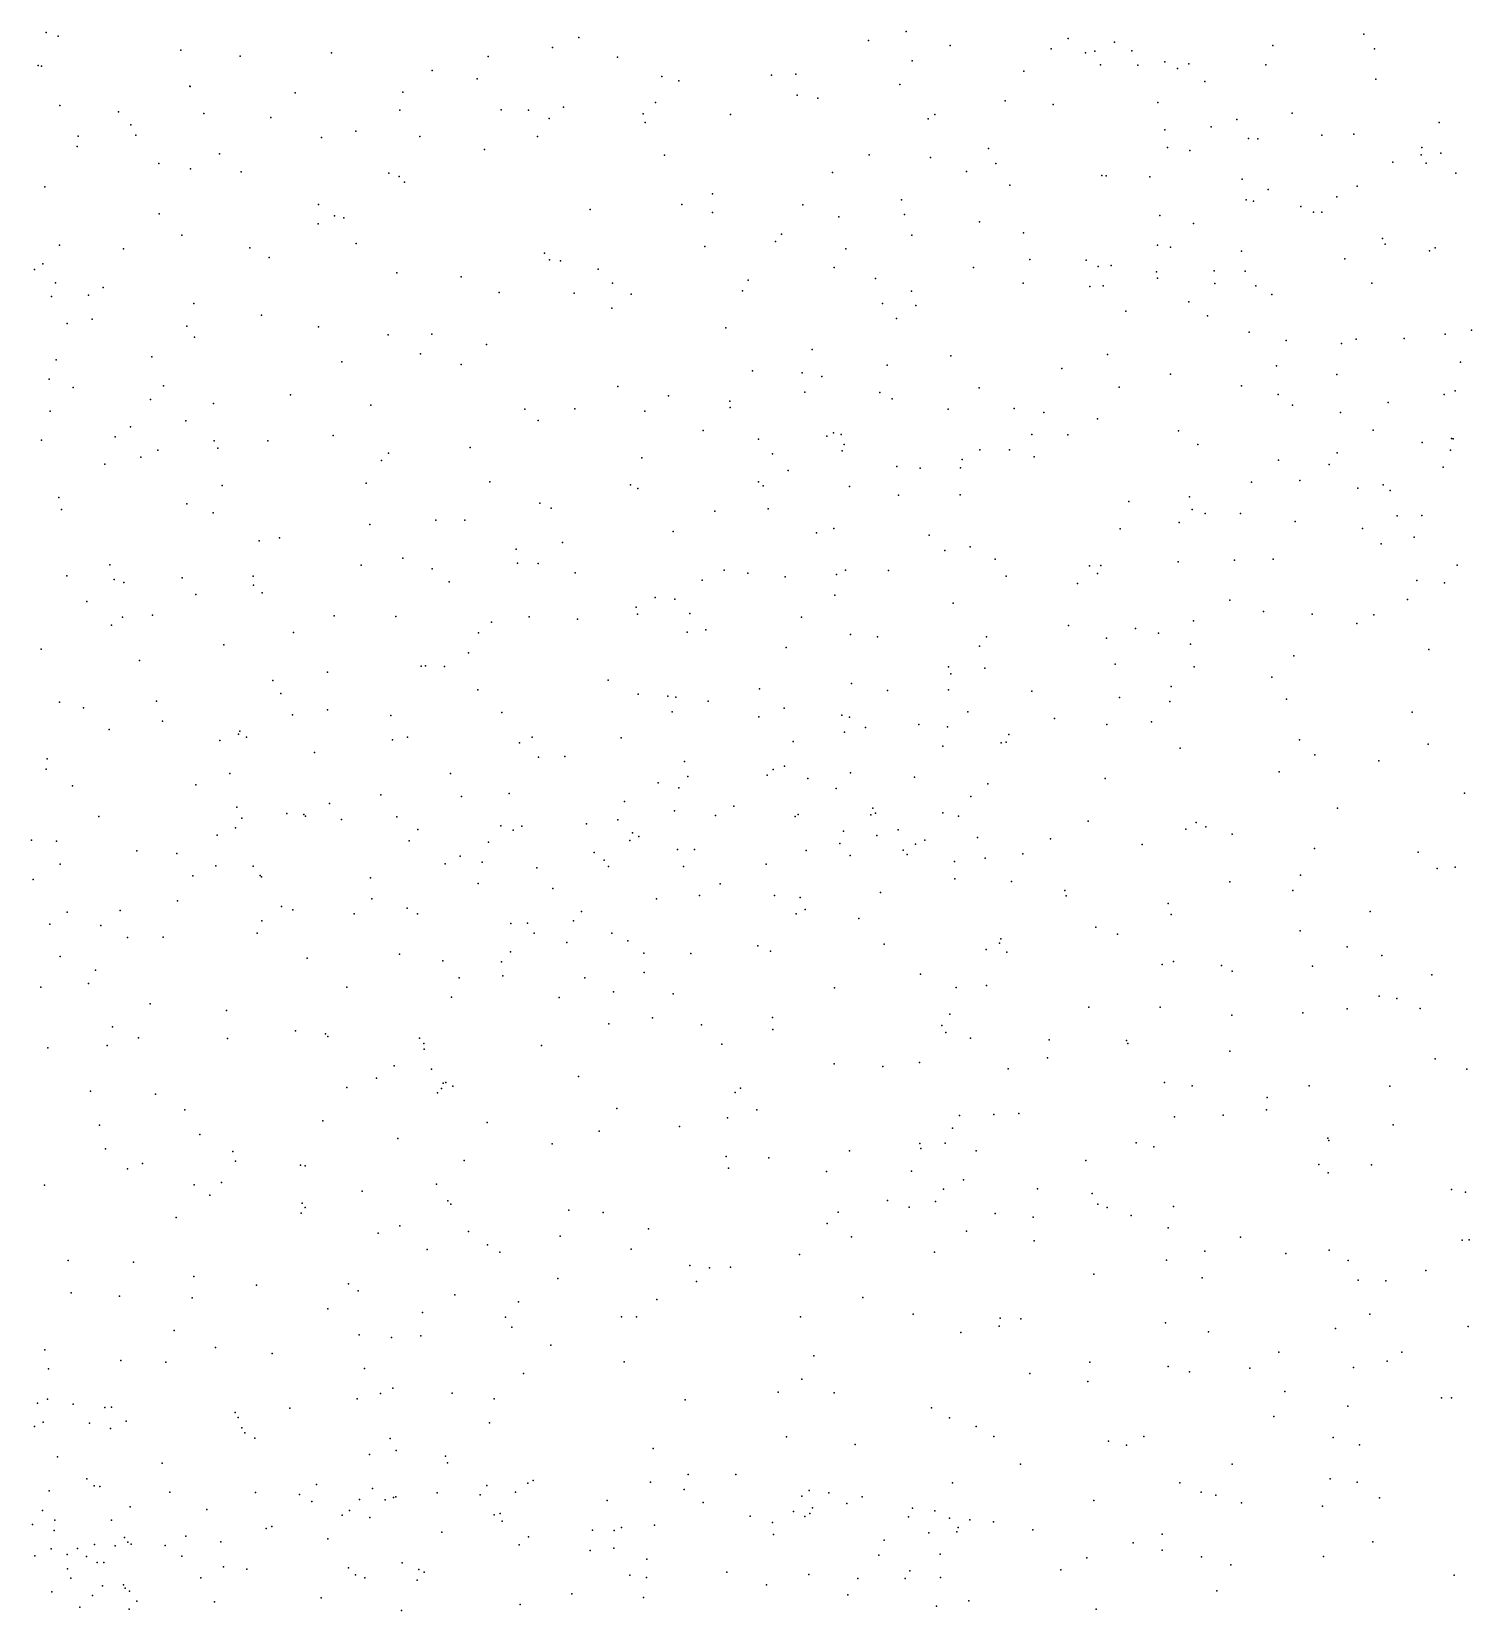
# Model space of a CAD drawing. Header units: metres. Extents: x -25 to 25, y -27.7 to 27.8.
# Drawn here: x -14.123 to -12.58, y 5.094 to 6.786 of the extents above; entities that cross this region are included whole.
import ezdxf

# ---------------------------------------------------------------- set-up
doc = ezdxf.new("R2010")
doc.units = ezdxf.units.M

msp = doc.modelspace()

# ---------------------------------------------------------------- linework, layer by layer
for p in [(-14.1077, 6.785, 18.2449), (-14.0949, 6.7812, 0.023), (-13.5366, 6.7797, 24.6609), (-13.2261, 6.7764, 17.8491), (-13.1859, 6.786, 7.0475), (-13.1387, 6.7709, 17.83), (-13.0123, 6.7785, 6.9321), (-12.9625, 6.7745, 7.1014), (-12.7929, 6.7712, 17.6662), (-12.6954, 6.7832, 7.3818), (-13.9635, 6.7661, -6.6177), (-13.8999, 6.7596, 24.5134), (-13.802, 6.7631, 24.5819), (-13.634, 6.7594, 24.6396), (-13.565, 6.7689, 0.0027), (-13.4952, 6.7586, 17.9089), (-13.1793, 6.7548, 16.6915), (-13.0303, 6.7675, 24.746), (-12.9937, 6.7632, -13.8907), (-12.9836, 6.7649, 6.5787), (-12.9439, 6.7653, -13.7346), (-12.9087, 6.7537, -15.6506), (-12.6839, 6.7676, 6.0648), (-14.1163, 6.7498, -12.6278), (-14.1128, 6.7489, 13.3779), (-13.694, 6.7444, -6.3734), (-13.4479, 6.738, -5.0514), (-13.3303, 6.7391, 6.9043), (-13.3041, 6.7405, 1.4523), (-13.0598, 6.7435, -14.6635), (-12.9777, 6.7503, 1.3742), (-12.9376, 6.75, 17.7086), (-12.8949, 6.7464, 24.7481), (-12.883, 6.7513, -13.2515), (-12.8003, 6.7505, -6.2512), (-13.9539, 6.7275, 18.1595), (-13.9534, 6.7273, 10.0401), (-13.841, 6.7203, 0.0248), (-13.7254, 6.721, 24.6224), (-13.6456, 6.7353, 17.9834), (-13.4296, 6.7332, 24.7139), (-13.1927, 6.7291, -12.6402), (-12.8658, 6.7325, 6.2971), (-12.6824, 6.7351, 7.8139), (-14.093, 6.7067, 1.793), (-13.7287, 6.7018, -12.4754), (-13.62, 6.7021, 1.5119), (-13.5908, 6.7019, 6.9889), (-13.5531, 6.7049, 16.0608), (-13.4547, 6.7099, -12.5094), (-13.3028, 6.7177, 17.8547), (-13.2807, 6.7148, 24.7451), (-13.0796, 6.7119, 17.7707), (-13.0281, 6.708, -14.1348), (-12.9159, 6.7099, -15.3079), (-14.0301, 6.7, 18.2111), (-14.0171, 6.6859, 24.4694), (-13.9389, 6.6981, 1.7036), (-13.8669, 6.694, -6.5169), (-13.5686, 6.6929, 10.0245), (-13.4677, 6.6977, 1.463), (-13.4655, 6.6887, 9.7676), (-13.3741, 6.6971, -0.0205), (-13.1624, 6.6924, 6.7155), (-13.155, 6.6971, 24.765), (-12.8315, 6.6919, 17.5489), (-12.7721, 6.6985, 24.7484), (-12.6146, 6.6886, 8.03), (-14.0735, 6.6738, -4.8284), (-14.0115, 6.6751, -12.5223), (-13.8126, 6.6726, 18.0701), (-13.7759, 6.6794, 1.5583), (-13.7073, 6.6735, 18.0198), (-13.5809, 6.6735, 17.9536), (-12.9084, 6.6806, -14.9643), (-12.8589, 6.6838, -15.8215), (-12.819, 6.6714, -13.7612), (-12.809, 6.6709, -13.5937), (-12.7401, 6.6748, 17.4963), (-12.7059, 6.6762, 0.1288), (-14.0746, 6.6628, 7.0333), (-13.9219, 6.655, 24.5579), (-13.638, 6.6595, 24.6704), (-13.445, 6.6535, 24.7383), (-13.2254, 6.6539, 9.2613), (-13.1597, 6.6512, 17.7695), (-13.0976, 6.6606, 9.1704), (-12.9057, 6.6616, 17.05), (-12.8819, 6.6586, 9.0838), (-12.6339, 6.654, -4.9112), (-12.633, 6.6619, -16.1067), (-12.6128, 6.6556, 1.1485), (-13.9871, 6.6445, -0.0483), (-13.9532, 6.6389, 18.1655), (-13.8987, 6.6358, -4.9474), (-13.7405, 6.6343, -5.0192), (-13.2648, 6.6348, 17.8303), (-13.1211, 6.6361, 1.311), (-13.0897, 6.6446, 17.6801), (-12.664, 6.6461, 9.0561), (-12.6283, 6.6448, 24.7541), (-12.5966, 6.6344, 17.2099), (-14.1093, 6.6195, 24.4341), (-13.7295, 6.6305, 10.0905), (-13.7236, 6.6247, 24.6521), (-13.0746, 6.6214, -12.778), (-12.9762, 6.6319, 17.5558), (-12.9715, 6.6313, 0.0803), (-12.9247, 6.6303, 24.7875), (-12.8257, 6.6278, 24.7837), (-12.7978, 6.6169, 1.2112), (-12.7024, 6.6203, 17.4188), (-13.8157, 6.6007, -0.0741), (-13.4263, 6.6006, -6.2691), (-13.3933, 6.6122, 9.5851), (-13.2968, 6.6002, -12.5838), (-13.1907, 6.6057, -5.0051), (-12.8212, 6.6055, -4.9571), (-12.8136, 6.6043, 17.4309), (-12.7243, 6.6087, 24.7824), (-13.9866, 6.5908, 24.5484), (-13.7988, 6.5886, 24.6365), (-13.7885, 6.5864, 18.0626), (-13.5246, 6.5954, 24.7402), (-13.3936, 6.5922, 9.9727), (-13.258, 6.5874, -6.2489), (-13.1876, 6.5898, 16.7234), (-12.914, 6.5888, 17.4421), (-12.7629, 6.5984, -13.4124), (-12.7491, 6.5923, -13.8872), (-12.7404, 6.5924, 5.9825), (-13.9625, 6.5677, 15.5146), (-13.8162, 6.58, 1.4253), (-13.3194, 6.5687, 9.4446), (-13.1799, 6.5678, 17.6911), (-13.1071, 6.582, 17.6197), (-13.0599, 6.5704, -6.24), (-12.8779, 6.5802, -13.1183), (-14.0934, 6.557, 15.3208), (-14.025, 6.5532, 18.2155), (-13.8893, 6.5541, 24.6062), (-13.7753, 6.5588, -6.4423), (-13.4016, 6.5558, 16.1543), (-13.326, 6.5611, 6.7525), (-13.2507, 6.5533, 24.7933), (-12.9164, 6.557, -14.5367), (-12.9026, 6.5548, -14.3619), (-12.8263, 6.5508, -14.1963), (-12.6754, 6.5643, -13.5436), (-12.6724, 6.5583, -6.2491), (-12.6247, 6.551, 0.1992), (-12.6188, 6.5543, 24.7946), (-14.1112, 6.5371, -0.0969), (-13.8688, 6.544, 7.0133), (-13.5734, 6.5484, -12.3786), (-13.5683, 6.5415, -6.3159), (-13.5563, 6.5402, 15.8659), (-13.2629, 6.5332, 17.766), (-13.1138, 6.5331, 17.5499), (-13.0534, 6.5418, 24.8081), (-12.9929, 6.541, -12.8825), (-12.98, 6.5342, 17.4239), (-12.9661, 6.5354, 24.8109), (-12.7155, 6.5423, 17.334), (-14.1202, 6.531, -4.7465), (-14.0979, 6.5167, 10.0998), (-13.7318, 6.5275, 24.6768), (-13.663, 6.523, 18.0189), (-13.516, 6.5313, 10.1391), (-13.5007, 6.5162, 17.9268), (-13.3552, 6.5194, 9.7694), (-13.2187, 6.5214, 6.6147), (-13.0603, 6.5162, 17.4783), (-12.9176, 6.5284, -15.5997), (-12.9166, 6.5216, 6.1099), (-12.8556, 6.5294, -14.7328), (-12.8549, 6.5158, -6.2394), (-12.8225, 6.5291, -14.983), (-12.6867, 6.5162, 1.1112), (-14.102, 6.5019, 18.2409), (-14.0622, 6.5033, 13.2224), (-14.0466, 6.5116, -6.7864), (-13.622, 6.5062, 6.9284), (-13.5419, 6.5057, 1.257), (-13.4806, 6.5047, -0.1018), (-13.3613, 6.5081, 17.8322), (-13.18, 6.5076, 0.0243), (-12.9888, 6.5127, -5.0092), (-12.9747, 6.5134, 1.1893), (-12.8111, 6.5134, 24.8147), (-12.7938, 6.5042, 17.3124), (-13.9494, 6.4946, 24.596), (-13.877, 6.4821, 18.1352), (-13.5014, 6.4894, 24.7606), (-13.2113, 6.4946, 17.6466), (-13.1755, 6.4925, 9.3528), (-12.9505, 6.4863, 9.1974), (-12.883, 6.4965, 17.3213), (-14.0854, 6.4731, 24.5145), (-14.0586, 6.4779, 13.473), (-13.9569, 6.4703, 1.3715), (-13.8158, 6.4694, 24.6558), (-13.3791, 6.4685, 24.7857), (-13.1963, 6.4784, 24.8051), (-12.8628, 6.4813, -15.8193), (-12.5799, 6.466, 10.7044), (-13.9486, 6.4586, -4.8458), (-13.7411, 6.4608, -0.1717), (-13.6944, 6.4618, 10.134), (-13.6358, 6.4507, 15.702), (-12.8182, 6.4637, -15.1682), (-12.7785, 6.4547, -14.405), (-12.7191, 6.4515, -5.0438), (-12.7035, 6.4562, -16.0393), (-12.652, 6.4571, -14.1956), (-12.6079, 6.4618, 11.6115), (-14.0971, 6.434, 6.9476), (-13.9945, 6.4372, 18.2194), (-13.7908, 6.4321, -4.926), (-13.7066, 6.4405, -12.2905), (-13.2866, 6.4453, 16.4811), (-13.1381, 6.4384, 10.189), (-12.9702, 6.4399, 0.1818), (-12.5916, 6.4318, 1.0069), (-13.6629, 6.4293, 24.7301), (-13.3506, 6.4222, -0.0416), (-13.2973, 6.4201, 1.1717), (-13.2761, 6.4164, 17.639), (-13.2063, 6.4286, 9.988), (-13.0189, 6.4247, 17.3348), (-12.9026, 6.4189, 17.2527), (-12.7889, 6.4279, 0.2444), (-12.7243, 6.4185, -14.6547), (-14.1044, 6.4135, 12.9488), (-14.0788, 6.4044, 18.2412), (-13.9818, 6.4064, -6.6436), (-13.4951, 6.4054, 6.7759), (-13.2943, 6.3995, 10.1922), (-13.2141, 6.3993, 17.5175), (-13.1075, 6.404, 24.8196), (-12.9575, 6.405, 10.327), (-12.8263, 6.4064, 24.834), (-12.7871, 6.397, 10.4631), (-12.6091, 6.3969, 11.4463), (-12.5973, 6.4008, 17.2142), (-13.996, 6.3918, -12.3196), (-13.9285, 6.3874, -0.1938), (-13.8458, 6.3966, 18.1295), (-13.7598, 6.3854, 24.7055), (-13.5947, 6.3813, -0.1858), (-13.541, 6.3815, 24.7708), (-13.4405, 6.3955, 24.783), (-13.375, 6.39, 6.68), (-13.3745, 6.3829, 15.9239), (-13.2009, 6.3925, 9.5762), (-13.1409, 6.3811, 17.3951), (-13.0699, 6.3819, 1.1369), (-12.7717, 6.3856, -13.2423), (-12.669, 6.3885, -14.8821), (-14.1036, 6.379, 14.9815), (-13.9579, 6.3689, 13.3959), (-13.5804, 6.3693, 17.9845), (-13.466, 6.3792, 10.2495), (-13.0382, 6.3778, -12.8846), (-12.9809, 6.3708, 17.2568), (-12.7202, 6.3778, 17.1836), (-14.1129, 6.3481, -0.1645), (-14.0338, 6.3517, 15.1499), (-14.0174, 6.3623, 24.5953), (-13.9278, 6.3474, 1.2294), (-13.87, 6.3472, 24.6588), (-13.8, 6.3532, -6.4407), (-13.4033, 6.3584, -12.3882), (-13.3441, 6.3492, 17.6983), (-13.2708, 6.3522, -6.261), (-13.2639, 6.3558, -4.9972), (-13.2555, 6.354, 0.07), (-13.0511, 6.3541, 6.1703), (-13.0127, 6.3537, 24.8312), (-12.894, 6.3579, -13.0948), (-12.6854, 6.3588, 10.2764), (-12.6011, 6.3497, -14.723), (-12.5994, 6.3495, 11.0036), (-14.0064, 6.3299, 18.2307), (-13.9879, 6.3375, 13.0793), (-13.9236, 6.3394, 18.1872), (-13.7409, 6.3341, 6.8607), (-13.6531, 6.3401, 18.03), (-13.3291, 6.3333, 16.1063), (-13.2544, 6.3365, 10.3429), (-13.2524, 6.3434, 16.5922), (-13.1069, 6.3376, 16.9588), (-13.075, 6.3376, 17.2995), (-13.0486, 6.3301, 9.4748), (-12.8732, 6.3433, 9.3219), (-12.724, 6.3344, 9.2687), (-12.6327, 6.3454, 17.3002), (-12.6024, 6.3372, 11.1918), (-14.0447, 6.3222, 13.6017), (-13.7484, 6.3263, 1.1391), (-13.4693, 6.3291, -0.0888), (-13.3123, 6.3154, 16.2837), (-13.1959, 6.32, 6.3668), (-13.171, 6.3179, 16.8093), (-13.1277, 6.3184, 24.8226), (-13.1259, 6.3273, 9.7427), (-12.7867, 6.3267, 24.8443), (-12.7323, 6.322, -6.2679), (-12.6103, 6.319, 24.8478), (-13.9191, 6.2996, 15.2942), (-13.7648, 6.3019, 24.7191), (-13.6323, 6.3033, 24.7542), (-13.4812, 6.3003, 17.871), (-13.4734, 6.2962, 24.7848), (-13.344, 6.3034, 24.8029), (-13.3393, 6.2992, 6.5561), (-13.2466, 6.2984, 17.4576), (-12.8157, 6.3032, -15.3818), (-12.7639, 6.3049, 0.9906), (-12.7017, 6.2966, 10.8573), (-12.6746, 6.3001, 5.9138), (-14.0943, 6.2867, 14.7457), (-13.9569, 6.2797, 10.182), (-13.5785, 6.2804, 1.0738), (-13.1942, 6.2891, 17.3773), (-13.1281, 6.2896, 10.4377), (-12.947, 6.2822, 0.3194), (-12.8822, 6.2874, 5.984), (-12.6669, 6.2941, -13.3508), (-14.0914, 6.2736, 18.2514), (-13.9288, 6.2703, 6.846), (-13.6901, 6.2623, 18.0538), (-13.659, 6.2623, -0.2607), (-13.5664, 6.2752, 15.5698), (-13.3908, 6.2721, 17.7005), (-13.3338, 6.2746, 17.5904), (-12.8791, 6.2737, 17.1482), (-12.8655, 6.2694, 10.0237), (-12.8276, 6.2693, -15.6976), (-12.6595, 6.2671, 11.8725), (-12.6329, 6.2674, 17.1207), (-13.7609, 6.2578, -12.1915), (-13.4357, 6.2502, 17.7773), (-13.2819, 6.2486, 16.4431), (-13.2634, 6.2532, 24.8101), (-13.1612, 6.2462, -12.7613), (-12.9563, 6.253, 24.8381), (-12.8932, 6.2599, 9.454), (-12.769, 6.2607, -15.8462), (-12.6965, 6.2534, 24.8512), (-13.8793, 6.2402, 24.6809), (-13.8578, 6.2435, 18.1509), (-13.6038, 6.2313, 6.7297), (-13.5544, 6.2384, -4.8932), (-13.1445, 6.2298, -5.0094), (-13.1174, 6.2337, -6.2657), (-12.6768, 6.237, 0.5497), (-12.6414, 6.244, 9.3824), (-14.0395, 6.2146, 12.7343), (-13.7702, 6.2141, 13.4089), (-13.7254, 6.2214, 10.2522), (-13.6025, 6.2163, 24.77), (-13.5803, 6.2158, -6.2877), (-13.0905, 6.2204, -12.978), (-12.9892, 6.2135, 0.9997), (-12.977, 6.2137, -13.1287), (-12.8941, 6.2175, 9.8707), (-12.834, 6.2193, -5.101), (-12.7924, 6.2205, -15.5319), (-12.5952, 6.2139, 10.0582), (-14.0857, 6.2028, 24.579), (-14.0349, 6.1988, 1.1756), (-14.0245, 6.1956, 18.2449), (-13.962, 6.2005, 24.6513), (-13.8857, 6.2023, 1.1013), (-13.6938, 6.21, 24.7503), (-13.6756, 6.1963, 15.3874), (-13.5408, 6.2059, 17.9127), (-13.4045, 6.1979, -12.329), (-13.3811, 6.2088, 24.7991), (-13.3555, 6.2056, 15.6444), (-13.3154, 6.2016, 17.4855), (-13.2606, 6.2041, 0.1834), (-13.2509, 6.2088, -12.5934), (-13.2047, 6.2082, 17.3269), (-13.0787, 6.2023, 6.1171), (-13.0022, 6.1944, 17.1591), (-12.9809, 6.2052, 17.1024), (-12.6385, 6.1975, -15.1858), (-12.6088, 6.1951, -13.4697), (-13.9472, 6.1828, 14.8387), (-13.8854, 6.1928, 15.1029), (-13.8762, 6.1844, -6.3888), (-13.4549, 6.1793, -0.0073), (-13.4337, 6.1778, 17.6984), (-13.2623, 6.1818, 15.9817), (-12.6484, 6.1773, -15.9145), (-14.0643, 6.1752, -0.2073), (-13.9938, 6.1605, 10.2834), (-13.4752, 6.1692, 15.501), (-13.474, 6.1615, 17.7712), (-13.4177, 6.1622, 0.9785), (-13.1354, 6.1733, 24.8219), (-12.839, 6.1767, 17.0808), (-12.8027, 6.1644, 9.6847), (-12.7505, 6.1614, 17.0535), (-12.6846, 6.161, 9.8927), (-14.0376, 6.1496, 24.6243), (-14.0259, 6.1584, 13.7852), (-13.799, 6.1598, -0.3142), (-13.7328, 6.1591, 18.075), (-13.6302, 6.1531, -4.7792), (-13.5899, 6.1586, 10.3465), (-13.5381, 6.1561, 24.7888), (-13.4007, 6.1449, 17.5911), (-13.2981, 6.1583, 17.413), (-13.0119, 6.1495, 24.8343), (-12.9399, 6.1463, 10.7619), (-12.8777, 6.1543, 0.8757), (-12.7027, 6.1516, 11.9943), (-13.9174, 6.1286, 18.2005), (-13.8427, 6.1419, 6.7286), (-13.6442, 6.1416, 24.7729), (-13.4205, 6.1424, -6.2459), (-13.2455, 6.1398, 10.5361), (-13.2165, 6.1371, 24.8152), (-13.1071, 6.1271, 17.1859), (-13.0996, 6.1373, 0.3823), (-12.9712, 6.1358, -13.3961), (-12.9154, 6.1411, 11.8239), (-12.8809, 6.1295, 11.5151), (-14.1131, 6.124, 12.4504), (-14.0077, 6.112, 6.7024), (-13.6549, 6.1202, -12.1218), (-13.3146, 6.1257, 6.3679), (-12.7701, 6.1168, 24.8503), (-12.6256, 6.1236, 17.0385), (-13.8061, 6.0992, 18.1143), (-13.7059, 6.1057, 13.5708), (-13.7011, 6.1063, 12.951), (-13.6809, 6.1056, 15.2117), (-13.1404, 6.105, -13.3092), (-13.1379, 6.0976, 16.8392), (-13.1015, 6.1038, 10.6907), (-12.9617, 6.1078, 17.0928), (-12.8772, 6.105, 0.7003), (-12.7939, 6.0939, -6.3065), (-13.8646, 6.0905, 12.7001), (-13.8562, 6.0766, 14.7401), (-13.645, 6.0805, 17.9811), (-13.5054, 6.0908, 13.1583), (-13.4732, 6.0757, 15.371), (-13.3429, 6.0816, 24.8079), (-13.2444, 6.0873, 17.3089), (-13.2058, 6.0796, -13.1084), (-13.1403, 6.0805, -13.4886), (-13.051, 6.0789, 17.1415), (-12.9019, 6.0839, 24.8391), (-14.0934, 6.0674, 18.2737), (-14.0677, 6.0613, -4.0852), (-13.9895, 6.0683, -12.1403), (-13.8063, 6.0591, -4.558), (-13.4412, 6.0736, 17.6357), (-13.4326, 6.0727, 10.5205), (-13.398, 6.0682, 17.5468), (-13.3167, 6.0609, 0.9005), (-12.9573, 6.0722, -13.6292), (-12.9031, 6.0678, 11.2702), (-12.7783, 6.0703, -13.5598), (-13.983, 6.047, 14.0577), (-13.8436, 6.0537, 24.7362), (-13.7384, 6.0531, 15.0113), (-13.6193, 6.0561, -6.2152), (-13.4366, 6.0568, 13.5099), (-13.3439, 6.0515, 17.4519), (-13.2548, 6.0532, 15.5825), (-13.2466, 6.0511, 16.461), (-13.1722, 6.0433, 6.1918), (-13.1197, 6.0568, -5.0053), (-13.0268, 6.0497, 24.8244), (-12.9709, 6.0434, 12.0036), (-12.9229, 6.046, -5.102), (-12.6434, 6.0564, -15.6996), (-14.0402, 6.038, -6.3846), (-13.9215, 6.0262, -0.3237), (-13.9016, 6.0329, 14.4815), (-13.9002, 6.0361, -4.3926), (-13.8931, 6.0296, 18.1592), (-13.7364, 6.027, 24.7726), (-13.7204, 6.0296, 18.0285), (-13.5866, 6.0297, 12.8562), (-13.4915, 6.0291, 17.7229), (-13.3069, 6.0252, 17.3661), (-13.2519, 6.0349, -12.7798), (-13.2293, 6.0402, -13.6207), (-13.1416, 6.0407, 17.1881), (-13.0758, 6.0324, -6.276), (-12.7642, 6.0267, 17.2006), (-13.8201, 6.0134, -12.0551), (-13.6003, 6.0235, 17.9055), (-13.58, 6.0084, -0.0888), (-13.5517, 6.0091, 17.8375), (-13.1467, 6.0201, 0.5349), (-13.0841, 6.0237, 10.8507), (-13.0788, 6.0244, 0.7637), (-12.8922, 6.018, 17.0345), (-12.7477, 6.0106, -13.7343), (-12.6263, 6.0223, 24.8437), (-14.1076, 5.9954, -3.7824), (-14.1066, 6.0064, 12.3137), (-13.9107, 5.9908, 0.9933), (-13.6744, 5.9908, 10.5134), (-13.4235, 6.0036, -13.3531), (-13.3285, 5.995, 24.8123), (-13.3163, 5.9985, -12.5047), (-13.2455, 5.9913, -13.7783), (-12.7859, 5.9924, 5.9552), (-12.6791, 6.0043, 16.9995), (-14.0797, 5.9777, 18.2595), (-13.9472, 5.9785, 24.7065), (-13.4516, 5.9806, 24.808), (-13.4296, 5.9754, -13.1315), (-13.4199, 5.9875, 0.2371), (-13.3347, 5.9888, 13.0882), (-13.2911, 5.9855, 13.5759), (-13.2608, 5.9746, 0.7586), (-13.1768, 5.987, 15.8136), (-13.0982, 5.9797, 11.8635), (-12.9726, 5.9854, 17.0638), (-13.8042, 5.9587, 24.7675), (-13.7491, 5.968, -0.3134), (-13.6627, 5.9662, 13.7791), (-13.6115, 5.9694, 6.5534), (-13.4877, 5.9607, -6.1738), (-13.1164, 5.9661, 11.7048), (-12.5874, 5.9696, -6.338), (-14.0512, 5.9448, 24.6543), (-13.9032, 5.9545, 10.5343), (-13.8979, 5.9428, -6.2115), (-13.8497, 5.9478, 12.459), (-13.8315, 5.9468, 14.0173), (-13.8297, 5.9449, 18.0841), (-13.7911, 5.9416, 14.3467), (-13.7318, 5.9443, 14.6453), (-13.4948, 5.9411, 15.1611), (-13.4342, 5.9507, 13.739), (-13.3903, 5.9457, 15.2902), (-13.3707, 5.9557, 17.4542), (-13.3047, 5.9448, -4.864), (-13.3017, 5.9468, 12.9318), (-13.2239, 5.9465, 15.457), (-13.2215, 5.9537, 17.2527), (-13.2188, 5.9483, 13.2688), (-13.1467, 5.9487, 24.8148), (-13.1298, 5.9452, 17.153), (-12.7236, 5.9536, 24.8349), (-13.9245, 5.9248, 18.1496), (-13.9048, 5.9327, -4.067), (-13.7095, 5.9307, 17.9769), (-13.6205, 5.9346, 10.6693), (-13.6071, 5.93, 24.8056), (-13.5978, 5.9342, -4.6039), (-13.5285, 5.9368, -12.0923), (-13.4792, 5.9271, 10.7527), (-13.4724, 5.9234, 12.5648), (-13.2532, 5.929, 24.8155), (-13.2173, 5.9242, 10.9579), (-13.1944, 5.9303, -6.2382), (-12.9907, 5.9398, 6.0189), (-12.8859, 5.9312, 12.3147), (-12.875, 5.9382, 17.0661), (-12.8647, 5.9337, -13.9605), (-12.8364, 5.9258, -6.3149), (-14.1234, 5.9193, 11.0189), (-14.0967, 5.9181, 10.8641), (-14.0107, 5.908, 6.5859), (-13.7187, 5.9185, 14.492), (-13.6335, 5.9172, 14.8683), (-13.482, 5.9189, 17.6377), (-13.4311, 5.9093, 17.5367), (-13.4127, 5.9093, -12.9458), (-13.293, 5.9083, 12.5619), (-13.257, 5.9156, 13.7467), (-13.1891, 5.9086, 12.7729), (-13.176, 5.915, 11.1326), (-13.1659, 5.9193, 12.0963), (-13.1095, 5.9223, 12.2821), (-13.0313, 5.9207, 24.8181), (-12.933, 5.9146, 17.0211), (-12.7481, 5.9105, -5.1685), (-12.6371, 5.9065, 24.8234), (-14.0929, 5.8935, -6.2963), (-13.9676, 5.9051, 10.7611), (-13.9258, 5.8917, 10.9532), (-13.886, 5.8914, 24.7429), (-13.6801, 5.8938, 10.8148), (-13.6639, 5.902, 14.0174), (-13.6402, 5.8957, 17.8877), (-13.5819, 5.8895, 12.3737), (-13.5204, 5.906, 17.7264), (-13.5097, 5.8977, 0.8301), (-13.5048, 5.8911, -13.619), (-13.4247, 5.8911, 12.3569), (-13.3361, 5.8935, 17.3818), (-13.2459, 5.9027, 12.3875), (-13.1848, 5.9038, 16.552), (-13.134, 5.8964, 13.0915), (-13.101, 5.8999, -5.0213), (-13.0608, 5.9046, 12.4734), (-12.5974, 5.8905, 16.9833), (-14.1217, 5.877, 24.6196), (-13.9505, 5.881, 12.2494), (-13.8784, 5.8814, -3.7911), (-13.877, 5.8799, 11.1062), (-13.76, 5.879, 10.9693), (-13.6446, 5.8727, 14.2263), (-13.3854, 5.8725, -12.2144), (-13.1337, 5.8778, -14.0349), (-13.0731, 5.875, 12.8979), (-12.839, 5.8745, 16.996), (-12.7632, 5.8819, 12.4469), (-12.6166, 5.8891, -13.8176), (-13.7588, 5.8563, 17.9764), (-13.5646, 5.8674, 17.7946), (-13.4535, 5.8563, 0.3684), (-13.4074, 5.86, 11.1725), (-13.327, 5.8599, 11.3946), (-13.2996, 5.8577, 11.6725), (-13.2132, 5.8632, 16.2468), (-13.0156, 5.8655, 13.3057), (-13.0143, 5.8598, 13.6526), (-12.7712, 5.8654, 24.8084), (-14.0852, 5.842, 11.5228), (-14.0284, 5.8439, 18.1734), (-13.967, 5.8544, -11.9502), (-13.8556, 5.8483, -3.6164), (-13.8435, 5.8447, 18.0303), (-13.7776, 5.8402, -4.1916), (-13.7209, 5.8464, 11.1961), (-13.7096, 5.8405, 24.801), (-13.5339, 5.8427, 24.8207), (-13.3037, 5.8402, -12.4632), (-13.2942, 5.8449, 24.8177), (-12.905, 5.8513, 12.6627), (-12.9016, 5.8397, 13.5285), (-12.6885, 5.8429, 16.9728), (-14.1039, 5.8291, 18.2316), (-14.0493, 5.828, 12.0865), (-13.8764, 5.8328, 0.9322), (-13.6098, 5.83, -13.254), (-13.5918, 5.8302, -6.0927), (-13.5426, 5.833, 6.4751), (-13.2366, 5.8353, 17.2629), (-12.9825, 5.8261, 13.1428), (-12.7636, 5.8221, 12.5937), (-14.0206, 5.815, 24.6835), (-13.9823, 5.8153, -3.3206), (-13.8817, 5.8198, -3.4565), (-13.5848, 5.8197, -11.976), (-13.5497, 5.8096, 12.1442), (-13.5012, 5.8196, 17.6642), (-13.4841, 5.8113, -4.6709), (-13.345, 5.806, -13.9815), (-13.2095, 5.8079, 13.9063), (-13.0858, 5.8088, 15.4809), (-13.0844, 5.8136, 16.7363), (-12.9593, 5.8185, 17.0353), (-12.7131, 5.8048, 24.7895), (-14.0927, 5.7945, 11.8712), (-13.828, 5.7929, 11.3937), (-13.7289, 5.7971, 0.8798), (-13.6825, 5.79, 17.8633), (-13.6196, 5.789, 17.8022), (-13.6101, 5.7996, -4.4989), (-13.4671, 5.7981, 11.4808), (-13.4168, 5.7978, 11.9499), (-13.3312, 5.8004, -12.6188), (-13.1001, 5.802, 15.7193), (-13.078, 5.7993, 24.806), (-12.8992, 5.7894, 24.7949), (-12.6758, 5.7958, -14.0059), (-14.0547, 5.7799, 11.6627), (-13.6651, 5.7719, 11.4406), (-13.6182, 5.774, -13.0902), (-13.5303, 5.7718, -13.775), (-13.4666, 5.7775, 14.9043), (-13.1704, 5.7755, 16.0106), (-12.9116, 5.7861, 13.7647), (-12.8478, 5.7848, 12.8663), (-12.8364, 5.7788, 13.2061), (-12.7501, 5.7843, 17.0632), (-12.6222, 5.7751, 12.5475), (-14.1133, 5.7617, 0.9428), (-14.0623, 5.7656, 18.1494), (-13.7855, 5.7618, 12.0967), (-13.4996, 5.7566, 11.7924), (-13.4358, 5.7546, 17.5285), (-13.2626, 5.761, 6.3014), (-13.1323, 5.7613, 15.3295), (-13.0998, 5.7634, 17.1281), (-13.9962, 5.744, 6.5718), (-13.6732, 5.7512, -4.3186), (-13.5579, 5.7508, 11.6046), (-12.9899, 5.7402, 6.0364), (-12.9135, 5.7402, -14.1785), (-12.713, 5.7386, 12.9909), (-12.6787, 5.7522, 5.9111), (-12.66, 5.7496, 13.5092), (-12.6348, 5.7387, 12.7163), (-13.9144, 5.7367, 24.7419), (-13.5046, 5.7225, 24.8331), (-13.4576, 5.7288, 14.3168), (-13.4053, 5.7215, 6.4181), (-13.329, 5.7294, 17.3693), (-13.1475, 5.7208, 16.4728), (-13.139, 5.7329, 24.8131), (-12.8369, 5.7317, 24.7764), (-12.7607, 5.7342, 16.9761), (-14.0367, 5.7192, -3.1156), (-14.0087, 5.7076, 24.697), (-13.9135, 5.7066, 17.9801), (-13.8403, 5.7148, 17.9288), (-13.8082, 5.7117, 24.7884), (-13.8057, 5.709, 11.8122), (-13.7074, 5.7071, -0.1825), (-13.3289, 5.7165, -4.8766), (-13.1432, 5.7132, 6.1994), (-13.1168, 5.7069, -5.0525), (-13.0324, 5.7052, 15.5897), (-12.9495, 5.7047, 16.8134), (-14.1061, 5.6966, -6.1986), (-14.0422, 5.6993, 18.0783), (-13.703, 5.7015, -13.2585), (-13.7026, 5.6954, -13.4512), (-13.5767, 5.6992, 17.7058), (-13.3835, 5.7008, 17.4545), (-12.9483, 5.7015, 24.783), (-12.8388, 5.693, 16.9901), (-13.7348, 5.6774, 0.7656), (-13.6947, 5.6737, -6.0556), (-13.2632, 5.6794, 24.8245), (-13.2109, 5.6767, -6.1684), (-13.1716, 5.6811, 17.2012), (-13.0766, 5.6743, 14.0612), (-13.0343, 5.686, 17.0891), (-12.6187, 5.685, 24.7264), (-12.5849, 5.6739, 16.9671), (-13.7856, 5.6541, -3.5107), (-13.7536, 5.6642, -3.8484), (-13.6839, 5.6533, 17.7531), (-13.6821, 5.6587, -4.1568), (-13.6793, 5.6596, -13.6246), (-13.6718, 5.6555, 0.473), (-13.5372, 5.666, -13.911), (-13.3636, 5.6535, 14.7878), (-12.909, 5.6595, 14.0099), (-12.8794, 5.6559, 24.7608), (-12.7538, 5.6561, 24.7444), (-12.6674, 5.6557, 16.9645), (-14.0603, 5.6502, 24.6485), (-13.9907, 5.6471, 0.8705), (-13.6883, 5.6484, 0.1008), (-13.369, 5.6489, -12.0788), (-12.7988, 5.6436, -6.2681), (-13.9591, 5.6303, 24.7115), (-13.4961, 5.6317, 24.8347), (-13.3773, 5.6218, -12.5672), (-13.346, 5.6303, 14.4741), (-13.1288, 5.6242, 15.0419), (-13.0919, 5.6252, 17.1447), (-13.065, 5.6265, 24.7823), (-12.8981, 5.6229, 17.0152), (-12.8462, 5.6247, -5.1948), (-12.7994, 5.6304, 16.9102), (-14.0505, 5.6137, 17.9884), (-13.943, 5.6038, 17.8803), (-13.811, 5.6183, 24.7813), (-13.6351, 5.6167, 24.8225), (-13.5149, 5.6074, -11.9019), (-13.4288, 5.6124, 17.525), (-13.1362, 5.6105, 14.2203), (-12.6638, 5.6142, 24.6885), (-14.0443, 5.5883, 0.7091), (-13.9076, 5.5857, -6.0808), (-13.7308, 5.5996, 24.8042), (-13.5655, 5.5939, 17.6516), (-13.2465, 5.5863, 17.3076), (-13.1713, 5.594, -14.2451), (-13.1702, 5.5887, 17.2252), (-13.1441, 5.5947, 16.0648), (-13.1108, 5.5863, 15.9039), (-12.9392, 5.5949, 24.7504), (-12.9205, 5.5906, -14.2728), (-12.7339, 5.5998, 5.9141), (-12.7327, 5.5975, 16.9679), (-14.0045, 5.5726, -0.2897), (-13.9049, 5.5754, 0.5344), (-13.8351, 5.5708, 0.3198), (-13.83, 5.5702, 17.7669), (-13.6598, 5.576, -11.8095), (-13.3789, 5.5804, 24.8359), (-13.333, 5.5789, -5.0013), (-12.9932, 5.5758, -5.1923), (-12.7433, 5.5716, -14.2252), (-12.6871, 5.5714, 14.083), (-14.0206, 5.567, 17.8968), (-13.9197, 5.5523, 6.5872), (-13.3762, 5.5676, 17.4698), (-13.2712, 5.5642, 24.8237), (-13.1802, 5.5645, 24.8101), (-13.1243, 5.5551, 6.1848), (-12.7335, 5.5629, 24.6769), (-14.1094, 5.5496, 24.5884), (-13.949, 5.5499, -3.1548), (-13.9324, 5.5388, 17.7897), (-13.7691, 5.5431, 17.7093), (-13.6894, 5.5507, 17.6699), (-13.1457, 5.5452, 16.29), (-13.045, 5.5457, 24.7704), (-12.9865, 5.5407, 15.0149), (-12.6012, 5.5448, 24.6372), (-12.5864, 5.5421, 16.944), (-13.8344, 5.5196, 24.7597), (-13.8334, 5.5303, -3.3226), (-13.83, 5.5256, 0.0874), (-13.6772, 5.5329, -4.0181), (-13.674, 5.5291, -12.9612), (-13.5476, 5.5228, 24.8332), (-13.5108, 5.5201, 6.4753), (-13.2589, 5.5204, -12.2264), (-13.2059, 5.5331, 14.5131), (-13.1826, 5.5259, -6.1386), (-13.1544, 5.5319, 14.8163), (-13.0904, 5.5191, 16.495), (-12.9804, 5.529, 14.2805), (-12.9703, 5.5257, -6.2042), (-12.9447, 5.5169, 15.5887), (-12.8993, 5.5268, 17.0347), (-13.9684, 5.515, 0.1728), (-13.7285, 5.5061, -13.6342), (-13.462, 5.5027, 24.8347), (-13.2705, 5.5083, 6.3119), (-13.1212, 5.5003, 14.648), (-13.0497, 5.5152, 17.144), (-12.9051, 5.5038, 5.9875), (-13.7518, 5.4981, 6.5721), (-13.6552, 5.4998, -4.183), (-13.6347, 5.4855, -4.637), (-13.5567, 5.4949, -4.8907), (-13.2445, 5.4943, -5.1957), (-13.0487, 5.49, -14.3055), (-12.8273, 5.4936, 24.6733), (-12.5899, 5.4907, 16.9625), (-12.5822, 5.4909, -6.1583), (-14.0842, 5.4689, 17.7959), (-14.0141, 5.4671, 24.6318), (-13.6992, 5.4807, 24.8006), (-13.6214, 5.4778, 17.6121), (-13.4808, 5.4809, 17.5417), (-13.3002, 5.4752, 17.3873), (-13.1554, 5.4778, 24.8001), (-12.9068, 5.4692, 24.7), (-12.8657, 5.4786, 14.9118), (-12.7787, 5.4764, 15.3174), (-12.7325, 5.48, 16.9786), (-12.7119, 5.4689, 15.1709), (-13.9493, 5.4516, -0.0551), (-13.5594, 5.4495, -11.8123), (-13.4176, 5.4634, 17.4774), (-13.3966, 5.4609, -11.9041), (-13.374, 5.4618, 24.8293), (-12.9848, 5.4542, 24.7331), (-12.8685, 5.4503, 16.7766), (-12.6287, 5.4582, -14.1941), (-14.0808, 5.4341, 0.0332), (-13.8823, 5.4425, 24.708), (-13.7836, 5.4436, -13.4223), (-13.7733, 5.4363, -11.7611), (-13.4107, 5.4461, -14.1595), (-12.7014, 5.4477, 14.7558), (-12.6715, 5.4471, 14.9348), (-14.0291, 5.4304, 6.6039), (-13.9512, 5.4288, 17.672), (-13.8059, 5.4168, 17.6091), (-13.6695, 5.4318, -3.8957), (-13.6014, 5.4246, -5.0245), (-13.4532, 5.4268, -12.5959), (-13.2324, 5.429, 17.3535), (-13.7043, 5.4131, -6.0313), (-13.6153, 5.4079, 24.8022), (-13.491, 5.4083, 17.4998), (-13.4751, 5.4084, 24.8171), (-13.2992, 5.4083, -6.0748), (-13.1782, 5.4111, 6.225), (-13.0863, 5.3985, -5.373), (-13.0851, 5.4071, 15.8963), (-13.0629, 5.4061, 6.1143), (-12.9079, 5.4019, -6.1232), (-12.6888, 5.4114, -5.298), (-13.9705, 5.3936, -11.7027), (-13.7724, 5.389, -4.7385), (-13.7375, 5.3862, -4.9342), (-13.706, 5.388, 17.5548), (-13.6085, 5.3972, 6.5293), (-13.1272, 5.3916, 16.0661), (-12.8617, 5.3922, -5.3605), (-12.7256, 5.3959, 24.582), (-12.5835, 5.3979, 16.7863), (-14.1091, 5.3729, -11.6387), (-13.9264, 5.3754, 17.5917), (-13.8654, 5.3691, -6.0392), (-13.5666, 5.3781, 17.5331), (-13.285, 5.3666, 24.7968), (-12.7865, 5.3704, 17.0026), (-12.6544, 5.3704, 24.5395), (-14.1051, 5.3527, 24.5074), (-14.0278, 5.3615, 17.612), (-13.9793, 5.3597, 24.6184), (-13.7664, 5.3529, -3.4732), (-13.5961, 5.3477, -12.792), (-13.4883, 5.3603, -5.313), (-12.9889, 5.3598, 17.159), (-12.9049, 5.355, 17.0924), (-12.8821, 5.3494, 24.6397), (-12.8174, 5.3533, -14.3156), (-12.7062, 5.354, 16.8858), (-12.6703, 5.3608, 16.8195), (-13.7362, 5.3318, 24.7436), (-13.2976, 5.3415, -5.4322), (-13.0532, 5.3475, 17.2278), (-12.9911, 5.3392, 24.6874), (-14.1171, 5.316, 17.61), (-14.1064, 5.32, 21.7258), (-14.0789, 5.3149, 21.5216), (-13.7744, 5.3205, 17.5095), (-13.7492, 5.3263, -5.0928), (-13.6727, 5.3264, -4.0591), (-13.6275, 5.3206, 24.7769), (-13.4226, 5.3196, -11.8313), (-13.3229, 5.3275, 17.4202), (-13.2632, 5.3269, -14.2724), (-12.78, 5.3282, -6.0321), (-12.612, 5.3214, 15.2547), (-12.6012, 5.3215, 24.4759), (-14.0449, 5.3113, -3.0208), (-14.0376, 5.3115, 21.6154), (-13.9052, 5.3057, 24.6407), (-13.902, 5.3005, -4.7566), (-13.8465, 5.3104, -4.5272), (-13.1588, 5.311, 17.3458), (-13.1395, 5.3, 16.2975), (-12.7916, 5.3015, 16.9396), (-12.7125, 5.3128, -5.4554), (-14.1201, 5.2908, 23.4376), (-14.111, 5.2954, 21.0713), (-14.0613, 5.2945, 21.2487), (-14.0387, 5.2888, 21.7958), (-14.0219, 5.2964, 21.3757), (-13.8981, 5.2895, 21.6046), (-13.8947, 5.2841, 21.4886), (-13.6326, 5.2947, -5.3112), (-13.1109, 5.2907, -14.3288), (-13.092, 5.2802, 24.7194), (-12.9311, 5.2802, 17.1368), (-13.8839, 5.2782, 21.6987), (-13.7389, 5.2779, -13.6464), (-13.7327, 5.265, -3.6188), (-13.457, 5.2673, 24.7801), (-13.314, 5.2796, 24.7851), (-13.2406, 5.2716, 17.3955), (-12.9689, 5.2751, -6.0401), (-12.9496, 5.2708, 15.6571), (-12.7282, 5.2792, 24.5116), (-12.6999, 5.2712, 16.7568), (-14.0957, 5.2584, 21.9087), (-13.9835, 5.2514, 24.5597), (-13.761, 5.2608, 21.6193), (-13.6795, 5.2592, -12.9422), (-13.6774, 5.252, 21.6241), (-13.0634, 5.2506, 17.2767), (-12.8365, 5.2503, -5.5979), (-14.0642, 5.2346, 24.4691), (-13.5913, 5.2302, 24.7404), (-13.5857, 5.233, 21.5878), (-13.4599, 5.231, -12.6008), (-13.4196, 5.2395, 21.6181), (-13.3684, 5.2395, 21.6931), (-13.1362, 5.2303, 16.0634), (-12.8924, 5.2303, 24.577), (-12.7313, 5.2347, 5.9059), (-12.7025, 5.2312, -5.7411), (-14.1044, 5.2218, 23.5415), (-14.0563, 5.2272, 17.4923), (-14.0501, 5.2267, 23.3383), (-13.9753, 5.2203, 17.4697), (-13.8835, 5.2201, 21.2424), (-13.8363, 5.2181, -11.7378), (-13.818, 5.2288, 21.7815), (-13.7717, 5.2125, -13.3759), (-13.7581, 5.2245, 21.4006), (-13.7445, 5.2123, -4.1442), (-13.7354, 5.2149, -6.0014), (-13.7328, 5.2154, 24.6811), (-13.6887, 5.2199, 21.7685), (-13.6425, 5.2176, 17.4456), (-13.6353, 5.2276, 6.5172), (-13.6046, 5.2203, 21.7424), (-13.4239, 5.2232, -14.177), (-13.2977, 5.2161, 21.7714), (-13.29, 5.2221, 21.6234), (-13.2688, 5.2196, 24.7349), (-13.233, 5.2155, 21.7089), (-12.8697, 5.2203, 17.0056), (-12.8538, 5.2173, -5.8827), (-12.6786, 5.2143, 24.4263), (-14.1116, 5.2007, 20.6203), (-14.0177, 5.2049, 20.9078), (-13.9355, 5.202, 21.9206), (-13.8231, 5.2104, -3.3037), (-13.7905, 5.1959, 21.3), (-13.7827, 5.2009, 17.4356), (-13.6274, 5.196, -13.8809), (-13.6212, 5.1976, 21.4136), (-13.5062, 5.2116, 17.4443), (-13.4033, 5.2095, 17.4325), (-13.3067, 5.1999, 17.4183), (-13.289, 5.1977, 6.2621), (-13.2861, 5.2035, -5.6352), (-13.2493, 5.2082, -12.3321), (-13.1791, 5.2032, 24.7031), (-13.1552, 5.2003, -11.9797), (-12.9846, 5.2114, 17.2024), (-12.8262, 5.2089, 24.5216), (-12.7395, 5.2055, 16.7186), (-14.1225, 5.1859, 20.2647), (-14.0992, 5.1793, 19.8414), (-14.0984, 5.1904, 23.1402), (-14.0376, 5.1905, 20.8215), (-13.8719, 5.1814, -4.3392), (-13.8657, 5.1838, 21.1364), (-13.7607, 5.1934, -5.3419), (-13.6189, 5.1894, -11.7754), (-13.5222, 5.1798, 21.8736), (-13.4989, 5.1793, 6.4137), (-13.4911, 5.1827, -5.5634), (-13.4557, 5.1852, 21.4645), (-13.3531, 5.1946, 21.5284), (-13.3291, 5.1878, -11.8286), (-13.2943, 5.1945, -6.0124), (-13.1834, 5.1941, 21.6208), (-13.1395, 5.1925, 6.1403), (-13.13, 5.1827, 21.687), (-13.1177, 5.1908, -5.9748), (-13.0924, 5.1887, 15.8825), (-13.05, 5.18, 24.6323), (-14.056, 5.1645, 20.0125), (-14.0337, 5.1628, -4.968), (-14.0237, 5.172, 23.4565), (-14.0201, 5.1668, -4.6051), (-14.0167, 5.1646, 23.2429), (-13.9802, 5.1632, 21.9923), (-13.9581, 5.1734, 20.9885), (-13.9205, 5.1672, -5.9916), (-13.8059, 5.1703, 21.9176), (-13.6836, 5.1777, 21.3266), (-13.6007, 5.1639, 21.9064), (-13.5906, 5.1727, -12.8159), (-13.328, 5.1751, 21.923), (-13.2096, 5.169, 17.393), (-13.1614, 5.1769, -12.1749), (-13.1315, 5.178, 21.7862), (-12.9426, 5.1661, 17.1122), (-12.9113, 5.1753, 16.7546), (-12.6857, 5.1671, 16.6122), (-14.1198, 5.1523, 19.6742), (-14.1024, 5.1597, 6.5745), (-14.0853, 5.1537, 20.5505), (-14.0743, 5.1601, -11.5904), (-14.0646, 5.1516, -4.8113), (-14.0531, 5.1449, 17.4363), (-14.0461, 5.1452, 20.6813), (-13.9623, 5.152, 23.3419), (-13.7262, 5.1448, 24.6344), (-13.5246, 5.1581, 21.3996), (-13.4993, 5.1603, -5.9124), (-13.4638, 5.1486, 21.9611), (-13.2152, 5.1528, -5.8392), (-13.1494, 5.154, 21.9359), (-12.992, 5.1499, 6.0206), (-12.9115, 5.1583, 24.5379), (-12.8693, 5.1512, 16.9518), (-12.7385, 5.1514, 24.4168), (-14.085, 5.1384, -2.9765), (-14.0812, 5.1283, 24.3016), (-13.9419, 5.1288, 17.4093), (-13.9178, 5.1403, 24.5085), (-13.8927, 5.1378, 21.0369), (-13.7837, 5.1392, -3.4585), (-13.7761, 5.1318, 21.185), (-13.7662, 5.1287, 6.5292), (-13.7081, 5.1374, 21.9751), (-13.7027, 5.1348, 21.2489), (-13.4819, 5.1314, 24.6883), (-13.4641, 5.1291, -11.7805), (-13.3782, 5.1346, 21.409), (-13.2903, 5.1323, 24.6823), (-13.2378, 5.1278, 21.4827), (-13.1871, 5.1278, 24.6555), (-13.1819, 5.1363, -14.3142), (-13.1492, 5.1291, 16.3274), (-13.02, 5.1371, 17.2388), (-12.8379, 5.1424, 15.4975), (-12.5983, 5.1315, 5.8763), (-14.1016, 5.1138, 23.0513), (-14.0473, 5.12, 20.2313), (-14.0249, 5.1213, 23.5614), (-14.0232, 5.1177, 23.1264), (-14.0183, 5.1143, 24.3822), (-13.7102, 5.1261, 17.3995), (-13.5444, 5.1115, -5.6935), (-13.3355, 5.121, 22.0522), (-12.8527, 5.1146, 24.4692), (-14.0716, 5.0971, 23.6937), (-14.058, 5.1097, 20.3332), (-14.0189, 5.0951, 19.8577), (-14.0106, 5.1037, 20.123), (-13.9273, 5.1028, -3.1149), (-13.8131, 5.1073, 21.1051), (-13.5996, 5.1001, 22.0592), (-13.4675, 5.1077, 22.0594), (-13.2484, 5.1104, 22.0727), (-13.1533, 5.0981, 21.5134), (-13.1187, 5.104, 21.6031), (-12.9822, 5.0952, 24.5362), (-13.7268, 5.0937, -13.4807)]:
    msp.add_point(p)

doc.saveas('drawing.dxf')
